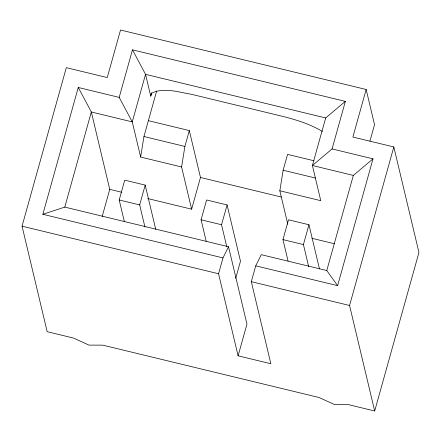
<?xml version="1.0" encoding="UTF-8"?>
<svg xmlns="http://www.w3.org/2000/svg" width="441" height="441" viewBox="0 0 441 441"><rect width="100%" height="100%" fill="white"/><g stroke="black" fill="none" stroke-linecap="round" stroke-linejoin="round"><path stroke-width="0.66" d="M147.696 198.544L191.631 209.177L181.582 166.974L140.64 157.062L143.948 136.523L156.676 90.945M181.582 166.974L184.889 146.434L189.316 130.58L148.374 120.669M287.813 224.26L279.837 190.766L283.144 170.226L287.571 154.372L313.981 160.767M279.837 190.766L320.772 200.677L312.399 165.507L332.084 148.931L345.364 101.375L132.476 49.833L145.541 74.342L150.734 96.144L151.45 93.288C163.578 86.998 178.5 92.241 191.174 94.225L284.517 116.821C297.631 120.255 310.756 124.423 322.421 131.484M366.162 89.49L352.883 137.046L393.824 146.958L418.95 252.461L374.69 410.984L348.39 404.618L334.587 404.59L319.113 397.528L102.753 345.143L88.955 345.116L73.476 338.054L47.176 331.687L22.05 226.183L66.31 67.66L107.251 77.572L120.525 30.016L366.162 89.49L374.536 124.654L369.927 141.17M42.854 214.298L64.772 207.099L228.526 246.745L222.986 257.908L42.854 214.298L78.261 87.478L119.197 97.389L132.267 121.898L140.64 157.062M64.772 207.099L91.326 111.986L78.261 87.478M119.197 97.389L132.476 49.833M102.191 216.437L109.754 189.354L91.326 111.986L132.267 121.898L145.541 74.342L325.678 117.951L345.364 101.375M124.307 221.404L119.197 199.966L124.731 180.149L145.199 185.104L155.728 229.32M150.734 96.144L151.66 92.842M144.935 227.027L139.67 204.922L145.199 185.104M191.631 209.177L200.484 177.475L189.316 130.58M206.184 241.227L201.079 219.789L206.609 199.977L227.082 204.933L240.483 261.199L235.687 278.37M226.812 246.85L221.547 224.745L227.082 204.933M332.084 148.931L373.02 158.843L337.613 285.663L326.781 270.531L261.276 254.678L255.736 265.84L251.309 281.689L270.851 363.748L238.101 355.821L218.56 273.762L222.986 257.908M238.101 355.821L246.954 324.113L228.526 246.745M288.061 261.05L282.957 239.612L288.491 219.8L308.959 224.756L319.488 268.966M325.678 117.951L312.399 165.507L353.34 175.419L373.02 158.843M308.689 266.673L303.425 244.568L308.959 224.756M326.781 270.531L353.34 175.419M374.69 410.984L349.564 305.481L393.824 146.958M143.948 136.523L184.889 146.434M283.144 170.226L315.497 178.059M200.484 177.475L281.358 197.055M109.754 189.354L121.733 192.254M311.853 238.283L334.487 243.763M119.197 199.966L139.67 204.922M201.079 219.789L221.547 224.745M282.957 239.612L303.425 244.568M255.736 265.84L337.613 285.663M22.05 226.183L218.56 273.762M251.309 281.689L349.564 305.481"/></g></svg>
